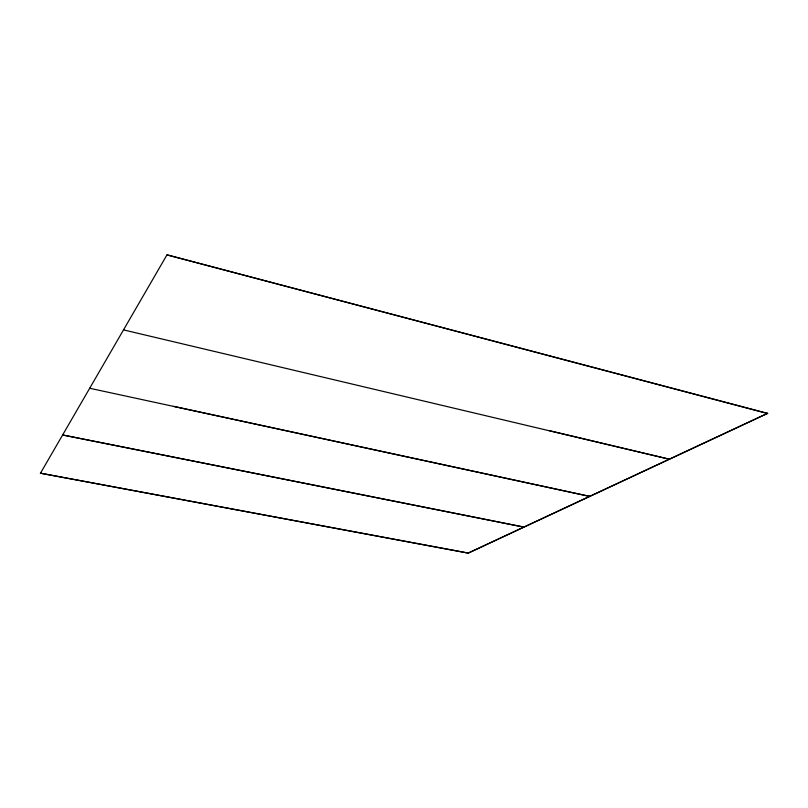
<?xml version="1.0" encoding="UTF-8"?>
<svg xmlns="http://www.w3.org/2000/svg" width="808" height="808" viewBox="0 0 808 808"><rect width="100%" height="100%" fill="white"/><g stroke="black" fill="none" stroke-linecap="round" stroke-linejoin="round"><path stroke-width="1.21" d="M468.145 553.137L767.59 413.363L468.145 553.137L40.42 473.195L468.155 553.015M767.59 413.363L166.983 254.863L767.6 413.544M123.493 329.886L669.529 459.257L549.278 430.644M89.658 388.254L589.83 496.415L173.427 406.343M40.4 473.337L166.983 254.863M523.776 527.068L62.58 434.967L523.776 527.068"/></g></svg>
